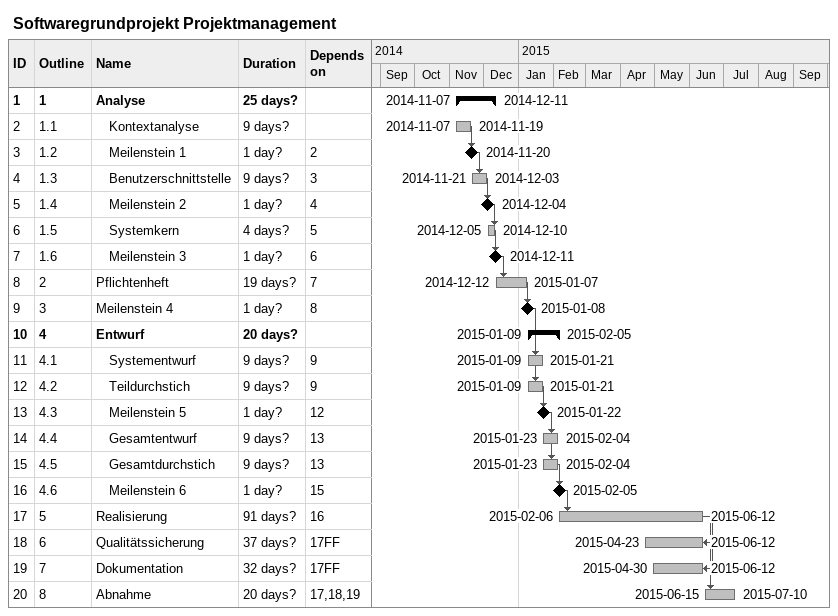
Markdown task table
Softwaregrundprojekt Projektmanagement

| ID | WBS | Task | Duration | Start | Finish | Predecessors |
|---|---|---|---|---|---|---|
| 1 | 1 | **Analyse** | 25d? | 2014-11-07 | 2014-12-11 |  |
| 2 | 1.1 | Kontextanalyse | 9d? | 2014-11-07 | 2014-11-19 |  |
| 3 | 1.2 | Meilenstein 1 | 1d? | 2014-11-20 | 2014-11-20 | 2 |
| 4 | 1.3 | Benutzerschnittstelle | 9d? | 2014-11-21 | 2014-12-03 | 3 |
| 5 | 1.4 | Meilenstein 2 | 1d? | 2014-12-04 | 2014-12-04 | 4 |
| 6 | 1.5 | Systemkern | 4d? | 2014-12-05 | 2014-12-10 | 5 |
| 7 | 1.6 | Meilenstein 3 | 1d? | 2014-12-11 | 2014-12-11 | 6 |
| 8 | 2 | Pflichtenheft | 19d? | 2014-12-12 | 2015-01-07 | 7 |
| 9 | 3 | Meilenstein 4 | 1d? | 2015-01-08 | 2015-01-08 | 8 |
| 10 | 4 | **Entwurf** | 20d? | 2015-01-09 | 2015-02-05 |  |
| 11 | 4.1 | Systementwurf | 9d? | 2015-01-09 | 2015-01-21 | 9 |
| 12 | 4.2 | Teildurchstich | 9d? | 2015-01-09 | 2015-01-21 | 9 |
| 13 | 4.3 | Meilenstein 5 | 1d? | 2015-01-22 | 2015-01-22 | 12 |
| 14 | 4.4 | Gesamtentwurf | 9d? | 2015-01-23 | 2015-02-04 | 13 |
| 15 | 4.5 | Gesamtdurchstich | 9d? | 2015-01-23 | 2015-02-04 | 13 |
| 16 | 4.6 | Meilenstein 6 | 1d? | 2015-02-05 | 2015-02-05 | 15 |
| 17 | 5 | Realisierung | 91d? | 2015-02-06 | 2015-06-12 | 16 |
| 18 | 6 | Qualitätssicherung | 37d? | 2015-04-23 | 2015-06-12 | 17FF |
| 19 | 7 | Dokumentation | 32d? | 2015-04-30 | 2015-06-12 | 17FF |
| 20 | 8 | Abnahme | 20d? | 2015-06-15 | 2015-07-10 | 17, 18, 19 |
